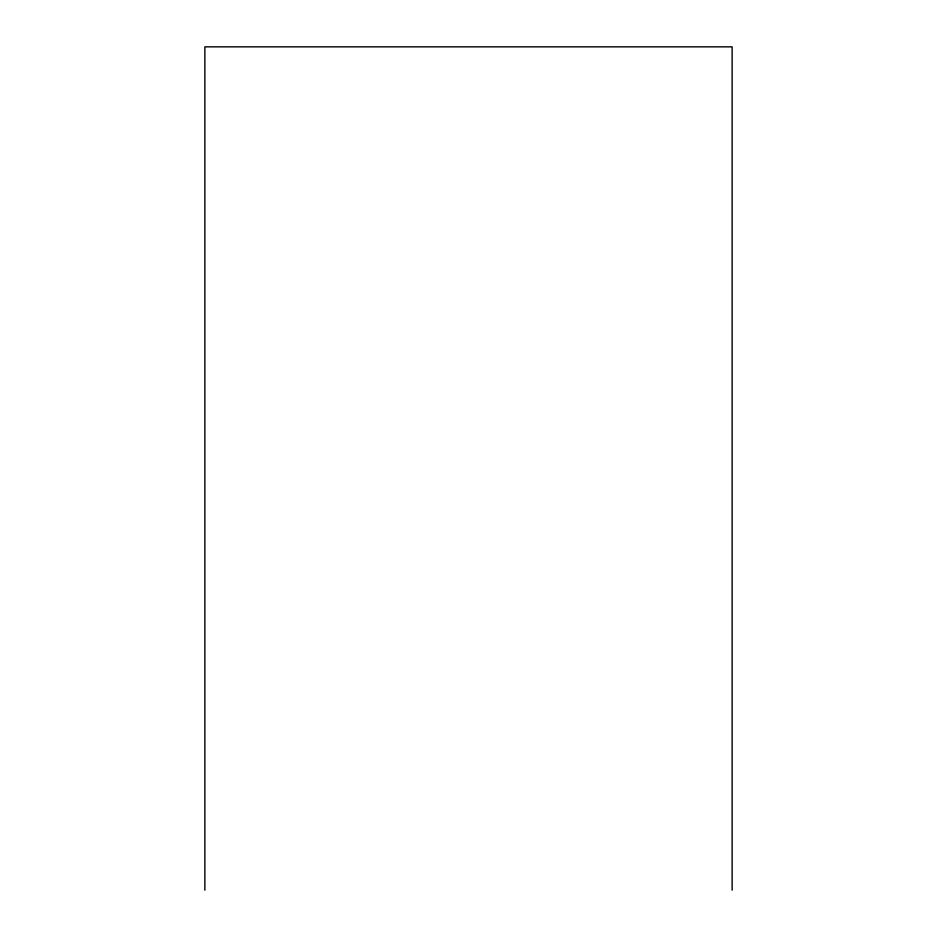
<?xml version="1.0" encoding="UTF-8"?>
<svg xmlns="http://www.w3.org/2000/svg" width="937" height="937" viewBox="0 0 937 937"><rect width="100%" height="100%" fill="white"/><g stroke="black" fill="none" stroke-linecap="round" stroke-linejoin="round"><path stroke-width="1.41" d="M732.137 890.15L732.137 46.85L204.863 46.85L204.863 890.15"/></g></svg>
